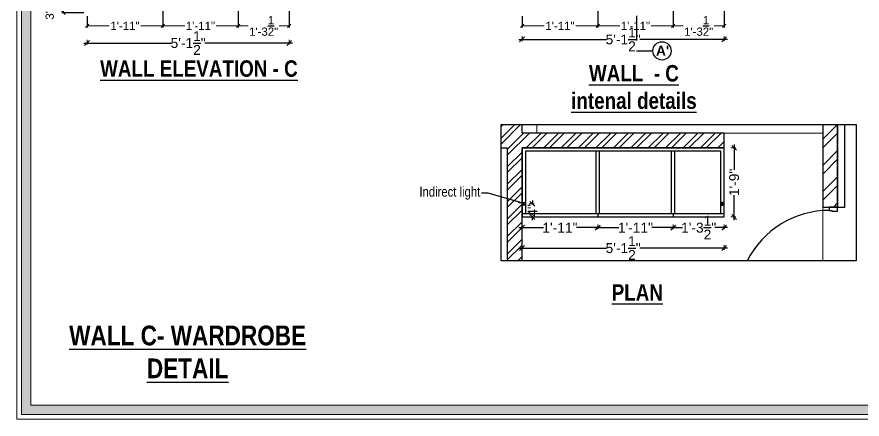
# Model space of a CAD drawing. Header units: millimetres. Extents: x 56222 to 3066687, y -650199 to -121287.
# Drawn here: x 137079.4 to 137336.6, y -182992.4 to -182870.1 of the extents above; entities that cross this region are included whole.
import ezdxf
from ezdxf import colors
from ezdxf.entities.mleader import LeaderData, LeaderLine
from ezdxf.math import Vec2, Vec3

# ---------------------------------------------------------------- set-up
doc = ezdxf.new("R2010")
doc.units = ezdxf.units.MM
doc.header["$MEASUREMENT"] = 0
doc.header["$PDMODE"] = 35
for name, pattern in [('00 . GROUND FLOOR$0$DASHED', [0.75, 0.5, -0.25]), ('DASHED2', [0.375, 0.25, -0.125]), ('DASHEDX2', [1.5, 1, -0.5])]:
    doc.linetypes.add(name, pattern=pattern)
doc.layers.get('Defpoints').update_dxf_attribs({"color": 220})
doc.layers.add('AR ELE-5', color=134, linetype='Continuous')
doc.layers.add('AR HATCH-7', color=7, linetype='Continuous')
for name, color, linetype, lineweight in [('DIM.', 250, 'Continuous', 13), ('dim05', 1, 'Continuous', 13), ('Dimension', 10, 'DASHEDX2', 20), ('FIRST FLOOR', 7, 'Continuous', 9), ('FIRST FLOOR_( PLine )_', 251, 'Continuous', 30), ('FURNITURE', 32, 'Continuous', 9), ('FURNITURE-1', 252, 'Continuous', 13), ('GROUND FLOOR', 7, 'Continuous', 9), ('Labelling', 1, 'Continuous', 25), ('Text', 7, 'Continuous', 15), ('wall', 7, 'Continuous', 30), ('XX~SLAB ( BEAM )~ ( DIM )', 7, 'Continuous', 9)]:
    doc.layers.add(name, color=color, linetype=linetype, lineweight=lineweight)
doc.styles.add('Arial', font='arial.ttf')
doc.styles.get("Standard").update_dxf_attribs({"font": 'arial.ttf', "height": 6})
doc.styles.add('style4', font='ARIALN.TTF')
doc.dimstyles.new('Archana', dxfattribs={"dimtxt": 3, "dimasz": 1.5, "dimexe": 0.5, "dimexo": 0.5, "dimgap": 0, "dimtad": 0, "dimzin": 0, "dimdsep": 46, "dimlunit": 4, "dimtxsty": 'Arial', "dimblk": 'OBLIQUE', "dimcen": 0, "dimdle": 1, "dimclrd": 1, "dimclre": 1, "dimclrt": 5, "dimadec": 0, "dimazin": 0, "dimtfac": 1, "dimtofl": 0, "dimtmove": 1, "dimatfit": 3, "dimfxl": 1, "dimfxlon": 1, "dimtolj": 1, "dimtzin": 0, "dimlwd": 25, "dimlwe": -1, "dimarcsym": 0})
doc.dimstyles.new('ISO-25', dxfattribs={"dimtxt": 2.5, "dimasz": 1, "dimexe": 0.5, "dimexo": 1, "dimtad": 0, "dimdec": 1, "dimlunit": 4, "dimtxsty": 'Standard', "dimblk": 'OBLIQUE', "dimcen": 2.5, "dimclrd": 1, "dimclre": 1, "dimclrt": 5, "dimadec": 0, "dimazin": 0, "dimtfac": 1, "dimtdec": 1, "dimtmove": 0, "dimatfit": 3, "dimfxl": 1, "dimlwd": -1, "dimarcsym": 0})

# ---------------------------------------------------------------- blocks, each defined once
blk = doc.blocks.new('_Oblique')
at = {"layer": 'wall', "color": 0, "lineweight": -2}
blk.add_line((-0.5, -0.5), (0.5, 0.5), dxfattribs=at)
blk = doc.blocks.new('*D658')
at = {"layer": 'Defpoints', "color": 0, "lineweight": 30, "transparency": 16777216}
for p in [(137123.75, -182865.85), (137100.74, -182868.85), (137123.75, -182872.85)]:
    blk.add_point(p, dxfattribs=at)
at = {"layer": 'dim05', "color": 1, "linetype": 'Continuous', "lineweight": -2, "transparency": 16777216}
for p, q in [((137123.75, -182866.85), (137123.75, -182873.35)), ((137100.74, -182869.85), (137100.74, -182873.35))]:
    blk.add_line(p, q, dxfattribs=at)
at = {"layer": 'dim05', "color": 1, "linetype": 'Continuous', "transparency": 16777216}
for p, q in [((137100.74, -182872.85), (137107.44, -182872.85)), ((137123.75, -182872.85), (137117.04, -182872.85))]:
    blk.add_line(p, q, dxfattribs=at)
at = {"layer": 'dim05', "color": 1, "transparency": 16777216, "rotation": 180}
blk.add_blockref('_Oblique', (137100.74, -182872.85), dxfattribs=at)
at = {"layer": 'dim05', "color": 1, "transparency": 16777216}
blk.add_blockref('_Oblique', (137123.75, -182872.85), dxfattribs=at)
at = {"layer": 'dim05', "color": 5, "lineweight": 25, "transparency": 16777216, "insert": (137112.24, -182872.85), "char_height": 2.5, "attachment_point": 5, "style": 'Arial'}
blk.add_mtext('1\'-11"', dxfattribs=at)
blk = doc.blocks.new('*D659')
at = {"layer": 'Defpoints', "color": 0, "lineweight": 30, "transparency": 16777216}
for p in [(137123.75, -182865.85), (137146.71, -182865.85), (137146.71, -182872.85)]:
    blk.add_point(p, dxfattribs=at)
at = {"layer": 'dim05', "color": 1, "linetype": 'Continuous', "lineweight": -2, "transparency": 16777216}
for p, q in [((137123.75, -182866.85), (137123.75, -182873.35)), ((137146.71, -182866.85), (137146.71, -182873.35))]:
    blk.add_line(p, q, dxfattribs=at)
at = {"layer": 'dim05', "color": 1, "linetype": 'Continuous', "transparency": 16777216}
for p, q in [((137123.75, -182872.85), (137130.43, -182872.85)), ((137146.71, -182872.85), (137140.03, -182872.85))]:
    blk.add_line(p, q, dxfattribs=at)
at = {"layer": 'dim05', "color": 1, "transparency": 16777216, "rotation": 180}
blk.add_blockref('_Oblique', (137123.75, -182872.85), dxfattribs=at)
at = {"layer": 'dim05', "color": 1, "transparency": 16777216}
blk.add_blockref('_Oblique', (137146.71, -182872.85), dxfattribs=at)
at = {"layer": 'dim05', "color": 5, "lineweight": 25, "transparency": 16777216, "insert": (137135.23, -182872.85), "char_height": 2.5, "attachment_point": 5, "style": 'Arial'}
blk.add_mtext('1\'-11"', dxfattribs=at)
blk = doc.blocks.new('*D660')
at = {"layer": 'Defpoints', "color": 0, "lineweight": 30, "transparency": 16777216}
for p in [(137146.71, -182865.85), (137162.24, -182865.85), (137162.24, -182872.85)]:
    blk.add_point(p, dxfattribs=at)
at = {"layer": 'dim05', "color": 1, "linetype": 'Continuous', "lineweight": -2, "transparency": 16777216}
for p, q in [((137146.71, -182866.85), (137146.71, -182873.35)), ((137162.24, -182866.85), (137162.24, -182873.35))]:
    blk.add_line(p, q, dxfattribs=at)
at = {"layer": 'dim05', "color": 1, "linetype": 'Continuous', "transparency": 16777216}
for p, q in [((137146.71, -182872.85), (137149.73, -182872.85)), ((137162.24, -182872.85), (137159.21, -182872.85))]:
    blk.add_line(p, q, dxfattribs=at)
at = {"layer": 'dim05', "color": 1, "transparency": 16777216, "rotation": 180}
blk.add_blockref('_Oblique', (137146.71, -182872.85), dxfattribs=at)
at = {"layer": 'dim05', "color": 1, "transparency": 16777216}
blk.add_blockref('_Oblique', (137162.24, -182872.85), dxfattribs=at)
at = {"layer": 'dim05', "color": 5, "lineweight": 25, "transparency": 16777216, "insert": (137154.47, -182872.85), "char_height": 2.5, "attachment_point": 5, "style": 'Arial'}
blk.add_mtext('1\'-3{\\H1x;\\S1/2;}"', dxfattribs=at)
blk = doc.blocks.new('*D661')
at = {"layer": 'Defpoints', "color": 0, "lineweight": 30, "transparency": 16777216}
for p in [(137093.59, -182865.85), (137100.74, -182865.85), (137100.74, -182868.85)]:
    blk.add_point(p, dxfattribs=at)
at = {"layer": 'dim05', "color": 1, "linetype": 'Continuous', "transparency": 16777216}
for p, q in [((137093.59, -182867.35), (137089.36, -182866.04)), ((137089.36, -182866.04), (137089.36, -182867.29)), ((137093.59, -182868.85), (137093.59, -182865.85))]:
    blk.add_line(p, q, dxfattribs=at)
at = {"layer": 'dim05', "color": 1, "linetype": 'Continuous', "lineweight": -2, "transparency": 16777216}
for p, q in [((137099.74, -182865.85), (137093.09, -182865.85)), ((137099.74, -182868.85), (137093.09, -182868.85))]:
    blk.add_line(p, q, dxfattribs=at)
at = {"layer": 'dim05', "color": 1, "transparency": 16777216}
for p, rotation in [((137093.59, -182865.85), 90), ((137093.59, -182868.85), 270)]:
    blk.add_blockref('_Oblique', p, dxfattribs=dict(at, rotation=rotation))
at = {"layer": 'dim05', "color": 5, "lineweight": 25, "transparency": 16777216, "insert": (137089.36, -182869.35), "char_height": 2.5, "attachment_point": 5, "rotation": 90, "style": 'Arial'}
blk.add_mtext('3"', dxfattribs=at)
blk = doc.blocks.new('*D665')
at = {"layer": 'Defpoints', "color": 0, "lineweight": 30, "transparency": 16777216}
for p in [(137256.14, -182865.85), (137233.13, -182868.85), (137256.14, -182872.85)]:
    blk.add_point(p, dxfattribs=at)
at = {"layer": 'dim05', "color": 1, "linetype": 'Continuous', "lineweight": -2, "transparency": 16777216}
for p, q in [((137256.14, -182866.85), (137256.14, -182873.35)), ((137233.13, -182869.85), (137233.13, -182873.35))]:
    blk.add_line(p, q, dxfattribs=at)
at = {"layer": 'dim05', "color": 1, "linetype": 'Continuous', "transparency": 16777216}
for p, q in [((137233.13, -182872.85), (137239.83, -182872.85)), ((137256.14, -182872.85), (137249.43, -182872.85))]:
    blk.add_line(p, q, dxfattribs=at)
at = {"layer": 'dim05', "color": 1, "transparency": 16777216, "rotation": 180}
blk.add_blockref('_Oblique', (137233.13, -182872.85), dxfattribs=at)
at = {"layer": 'dim05', "color": 1, "transparency": 16777216}
blk.add_blockref('_Oblique', (137256.14, -182872.85), dxfattribs=at)
at = {"layer": 'dim05', "color": 5, "lineweight": 25, "transparency": 16777216, "insert": (137244.63, -182872.85), "char_height": 2.5, "attachment_point": 5, "style": 'Arial'}
blk.add_mtext('1\'-11"', dxfattribs=at)
blk = doc.blocks.new('*D666')
at = {"layer": 'Defpoints', "color": 0, "lineweight": 30, "transparency": 16777216}
for p in [(137256.14, -182865.85), (137279.1, -182865.85), (137279.1, -182872.85)]:
    blk.add_point(p, dxfattribs=at)
at = {"layer": 'dim05', "color": 1, "linetype": 'Continuous', "lineweight": -2, "transparency": 16777216}
for p, q in [((137256.14, -182866.85), (137256.14, -182873.35)), ((137279.1, -182866.85), (137279.1, -182873.35))]:
    blk.add_line(p, q, dxfattribs=at)
at = {"layer": 'dim05', "color": 1, "linetype": 'Continuous', "transparency": 16777216}
for p, q in [((137256.14, -182872.85), (137262.82, -182872.85)), ((137279.1, -182872.85), (137272.42, -182872.85))]:
    blk.add_line(p, q, dxfattribs=at)
at = {"layer": 'dim05', "color": 1, "transparency": 16777216, "rotation": 180}
blk.add_blockref('_Oblique', (137256.14, -182872.85), dxfattribs=at)
at = {"layer": 'dim05', "color": 1, "transparency": 16777216}
blk.add_blockref('_Oblique', (137279.1, -182872.85), dxfattribs=at)
at = {"layer": 'dim05', "color": 5, "lineweight": 25, "transparency": 16777216, "insert": (137267.62, -182872.85), "char_height": 2.5, "attachment_point": 5, "style": 'Arial'}
blk.add_mtext('1\'-11"', dxfattribs=at)
blk = doc.blocks.new('*D667')
at = {"layer": 'Defpoints', "color": 0, "lineweight": 30, "transparency": 16777216}
for p in [(137279.1, -182865.85), (137294.63, -182865.85), (137294.63, -182872.85)]:
    blk.add_point(p, dxfattribs=at)
at = {"layer": 'dim05', "color": 1, "linetype": 'Continuous', "lineweight": -2, "transparency": 16777216}
for p, q in [((137279.1, -182866.85), (137279.1, -182873.35)), ((137294.63, -182866.85), (137294.63, -182873.35))]:
    blk.add_line(p, q, dxfattribs=at)
at = {"layer": 'dim05', "color": 1, "linetype": 'Continuous', "transparency": 16777216}
for p, q in [((137279.1, -182872.85), (137282.12, -182872.85)), ((137294.63, -182872.85), (137291.61, -182872.85))]:
    blk.add_line(p, q, dxfattribs=at)
at = {"layer": 'dim05', "color": 1, "transparency": 16777216, "rotation": 180}
blk.add_blockref('_Oblique', (137279.1, -182872.85), dxfattribs=at)
at = {"layer": 'dim05', "color": 1, "transparency": 16777216}
blk.add_blockref('_Oblique', (137294.63, -182872.85), dxfattribs=at)
at = {"layer": 'dim05', "color": 5, "lineweight": 25, "transparency": 16777216, "insert": (137286.86, -182872.85), "char_height": 2.5, "attachment_point": 5, "style": 'Arial'}
blk.add_mtext('1\'-3{\\H1x;\\S1/2;}"', dxfattribs=at)
blk = doc.blocks.new('*D679')
at = {"layer": 'Defpoints', "color": 0, "lineweight": 30, "transparency": 16777216}
for p in [(137294.63, -182865.85), (137233.13, -182868.85), (137294.63, -182876.96)]:
    blk.add_point(p, dxfattribs=at)
at = {"layer": 'GROUND FLOOR', "color": 1, "lineweight": 25, "transparency": 16777216}
for p, q in [((137232.13, -182876.96), (137258.8, -182876.96)), ((137295.63, -182876.96), (137268.96, -182876.96))]:
    blk.add_line(p, q, dxfattribs=at)
at = {"layer": 'GROUND FLOOR', "color": 1, "transparency": 16777216}
for p, q in [((137233.13, -182875.96), (137233.13, -182877.46)), ((137294.63, -182875.96), (137294.63, -182877.46))]:
    blk.add_line(p, q, dxfattribs=at)
at = {"layer": 'GROUND FLOOR', "color": 1, "lineweight": 25, "transparency": 16777216, "xscale": 1.5, "yscale": 1.5, "zscale": 1.5, "rotation": 180}
blk.add_blockref('_Oblique', (137233.13, -182876.96), dxfattribs=at)
at = {"layer": 'GROUND FLOOR', "color": 1, "lineweight": 25, "transparency": 16777216, "xscale": 1.5, "yscale": 1.5, "zscale": 1.5}
blk.add_blockref('_Oblique', (137294.63, -182876.96), dxfattribs=at)
at = {"layer": 'GROUND FLOOR', "color": 5, "lineweight": 30, "transparency": 16777216, "insert": (137263.88, -182876.96), "char_height": 3, "attachment_point": 5, "style": 'Arial'}
blk.add_mtext('\\A1;5\'-1{\\H1x;\\S1/2;}"', dxfattribs=at)
blk = doc.blocks.new('*D742')
at = {"layer": 'Defpoints', "color": 0, "lineweight": 30, "transparency": 16777216}
for p in [(137279.1, -182930.92), (137294.63, -182930.92), (137279.1, -182934.18)]:
    blk.add_point(p, dxfattribs=at)
at = {"layer": 'FURNITURE', "color": 1, "transparency": 16777216}
for p, q in [((137279.1, -182933.18), (137279.1, -182934.68)), ((137294.63, -182933.18), (137294.63, -182934.68))]:
    blk.add_line(p, q, dxfattribs=at)
at = {"layer": 'FURNITURE', "color": 1, "lineweight": 25, "transparency": 16777216}
for p, q in [((137278.1, -182934.18), (137281.92, -182934.18)), ((137295.63, -182934.18), (137291.8, -182934.18))]:
    blk.add_line(p, q, dxfattribs=at)
at = {"layer": 'FURNITURE', "color": 1, "lineweight": 25, "transparency": 16777216, "xscale": 1.5, "yscale": 1.5, "zscale": 1.5, "rotation": 180}
blk.add_blockref('_Oblique', (137279.1, -182934.18), dxfattribs=at)
at = {"layer": 'FURNITURE', "color": 1, "lineweight": 25, "transparency": 16777216, "xscale": 1.5, "yscale": 1.5, "zscale": 1.5}
blk.add_blockref('_Oblique', (137294.63, -182934.18), dxfattribs=at)
at = {"layer": 'FURNITURE', "color": 5, "lineweight": 30, "transparency": 16777216, "insert": (137286.86, -182934.18), "char_height": 3, "attachment_point": 5, "style": 'Arial'}
blk.add_mtext('\\A1;1\'-3{\\H1x;\\S1/2;}"', dxfattribs=at)
blk = doc.blocks.new('*D743')
at = {"layer": 'Defpoints', "color": 0, "lineweight": 30, "transparency": 16777216}
for p in [(137256.14, -182930.92), (137279.1, -182930.92), (137256.14, -182934.18)]:
    blk.add_point(p, dxfattribs=at)
at = {"layer": 'FURNITURE', "color": 1, "transparency": 16777216}
for p, q in [((137256.14, -182933.18), (137256.14, -182934.68)), ((137279.1, -182933.18), (137279.1, -182934.68))]:
    blk.add_line(p, q, dxfattribs=at)
at = {"layer": 'FURNITURE', "color": 1, "lineweight": 25, "transparency": 16777216}
for p, q in [((137255.14, -182934.18), (137262.61, -182934.18)), ((137280.1, -182934.18), (137272.63, -182934.18))]:
    blk.add_line(p, q, dxfattribs=at)
at = {"layer": 'FURNITURE', "color": 1, "lineweight": 25, "transparency": 16777216, "xscale": 1.5, "yscale": 1.5, "zscale": 1.5, "rotation": 180}
blk.add_blockref('_Oblique', (137256.14, -182934.18), dxfattribs=at)
at = {"layer": 'FURNITURE', "color": 1, "lineweight": 25, "transparency": 16777216, "xscale": 1.5, "yscale": 1.5, "zscale": 1.5}
blk.add_blockref('_Oblique', (137279.1, -182934.18), dxfattribs=at)
at = {"layer": 'FURNITURE', "color": 5, "lineweight": 30, "transparency": 16777216, "insert": (137267.62, -182934.18), "char_height": 3, "attachment_point": 5, "style": 'Arial'}
blk.add_mtext('\\A1;1\'-11"', dxfattribs=at)
blk = doc.blocks.new('*D744')
at = {"layer": 'Defpoints', "color": 0, "lineweight": 30, "transparency": 16777216}
for p in [(137233.13, -182930.92), (137256.14, -182930.92), (137233.13, -182934.18)]:
    blk.add_point(p, dxfattribs=at)
at = {"layer": 'FURNITURE', "color": 1, "transparency": 16777216}
for p, q in [((137233.13, -182933.18), (137233.13, -182934.68)), ((137256.14, -182933.18), (137256.14, -182934.68))]:
    blk.add_line(p, q, dxfattribs=at)
at = {"layer": 'FURNITURE', "color": 1, "lineweight": 25, "transparency": 16777216}
for p, q in [((137232.13, -182934.18), (137239.62, -182934.18)), ((137257.14, -182934.18), (137249.64, -182934.18))]:
    blk.add_line(p, q, dxfattribs=at)
at = {"layer": 'FURNITURE', "color": 1, "lineweight": 25, "transparency": 16777216, "xscale": 1.5, "yscale": 1.5, "zscale": 1.5, "rotation": 180}
blk.add_blockref('_Oblique', (137233.13, -182934.18), dxfattribs=at)
at = {"layer": 'FURNITURE', "color": 1, "lineweight": 25, "transparency": 16777216, "xscale": 1.5, "yscale": 1.5, "zscale": 1.5}
blk.add_blockref('_Oblique', (137256.14, -182934.18), dxfattribs=at)
at = {"layer": 'FURNITURE', "color": 5, "lineweight": 30, "transparency": 16777216, "insert": (137244.63, -182934.18), "char_height": 3, "attachment_point": 5, "style": 'Arial'}
blk.add_mtext('\\A1;1\'-11"', dxfattribs=at)
blk = doc.blocks.new('*D749')
at = {"layer": 'Defpoints', "color": 0, "lineweight": 30, "transparency": 16777216}
for p in [(137100.74, -182868.85), (137162.24, -182868.85), (137162.24, -182878.04)]:
    blk.add_point(p, dxfattribs=at)
at = {"layer": 'GROUND FLOOR', "color": 1, "transparency": 16777216}
for p, q in [((137100.74, -182877.04), (137100.74, -182878.54)), ((137162.24, -182877.04), (137162.24, -182878.54))]:
    blk.add_line(p, q, dxfattribs=at)
at = {"layer": 'GROUND FLOOR', "color": 1, "lineweight": 25, "transparency": 16777216}
for p, q in [((137099.74, -182878.04), (137126.4, -182878.04)), ((137163.24, -182878.04), (137136.57, -182878.04))]:
    blk.add_line(p, q, dxfattribs=at)
at = {"layer": 'GROUND FLOOR', "color": 1, "lineweight": 25, "transparency": 16777216, "xscale": 1.5, "yscale": 1.5, "zscale": 1.5, "rotation": 180}
blk.add_blockref('_Oblique', (137100.74, -182878.04), dxfattribs=at)
at = {"layer": 'GROUND FLOOR', "color": 1, "lineweight": 25, "transparency": 16777216, "xscale": 1.5, "yscale": 1.5, "zscale": 1.5}
blk.add_blockref('_Oblique', (137162.24, -182878.04), dxfattribs=at)
at = {"layer": 'GROUND FLOOR', "color": 5, "lineweight": 30, "transparency": 16777216, "insert": (137131.49, -182878.04), "char_height": 3, "attachment_point": 5, "style": 'Arial'}
blk.add_mtext('\\A1;5\'-1{\\H1x;\\S1/2;}"', dxfattribs=at)
blk = doc.blocks.new('*D750')
at = {"layer": 'Defpoints', "color": 0, "lineweight": 30, "transparency": 16777216}
for p in [(137233.13, -182930.92), (137294.63, -182930.92), (137294.63, -182940.38)]:
    blk.add_point(p, dxfattribs=at)
at = {"layer": 'GROUND FLOOR', "color": 1, "lineweight": 25, "transparency": 16777216}
for p, q in [((137232.13, -182940.38), (137258.8, -182940.38)), ((137295.63, -182940.38), (137268.96, -182940.38))]:
    blk.add_line(p, q, dxfattribs=at)
at = {"layer": 'GROUND FLOOR', "color": 1, "transparency": 16777216}
for p, q in [((137233.13, -182939.38), (137233.13, -182940.88)), ((137294.63, -182939.38), (137294.63, -182940.88))]:
    blk.add_line(p, q, dxfattribs=at)
at = {"layer": 'GROUND FLOOR', "color": 1, "lineweight": 25, "transparency": 16777216, "xscale": 1.5, "yscale": 1.5, "zscale": 1.5, "rotation": 180}
blk.add_blockref('_Oblique', (137233.13, -182940.38), dxfattribs=at)
at = {"layer": 'GROUND FLOOR', "color": 1, "lineweight": 25, "transparency": 16777216, "xscale": 1.5, "yscale": 1.5, "zscale": 1.5}
blk.add_blockref('_Oblique', (137294.63, -182940.38), dxfattribs=at)
at = {"layer": 'GROUND FLOOR', "color": 5, "lineweight": 30, "transparency": 16777216, "insert": (137263.88, -182940.38), "char_height": 3, "attachment_point": 5, "style": 'Arial'}
blk.add_mtext('\\A1;5\'-1{\\H1x;\\S1/2;}"', dxfattribs=at)
blk = doc.blocks.new('*D751')
at = {"layer": 'Defpoints', "color": 0, "lineweight": 30, "transparency": 16777216}
for p in [(137294.63, -182909.92), (137297.67, -182909.92), (137294.63, -182930.92)]:
    blk.add_point(p, dxfattribs=at)
at = {"layer": 'GROUND FLOOR', "color": 1, "transparency": 16777216}
for p, q in [((137296.67, -182909.92), (137298.17, -182909.92)), ((137296.67, -182930.92), (137298.17, -182930.92))]:
    blk.add_line(p, q, dxfattribs=at)
at = {"layer": 'GROUND FLOOR', "color": 1, "lineweight": 25, "transparency": 16777216}
for p, q in [((137297.67, -182908.92), (137297.67, -182916.57)), ((137297.67, -182931.92), (137297.67, -182924.26))]:
    blk.add_line(p, q, dxfattribs=at)
at = {"layer": 'GROUND FLOOR', "color": 1, "lineweight": 25, "transparency": 16777216, "xscale": 1.5, "yscale": 1.5, "zscale": 1.5}
for p, rotation in [((137297.67, -182909.92), 90), ((137297.67, -182930.92), 270)]:
    blk.add_blockref('_Oblique', p, dxfattribs=dict(at, rotation=rotation))
at = {"layer": 'GROUND FLOOR', "color": 5, "lineweight": 30, "transparency": 16777216, "insert": (137297.67, -182920.42), "char_height": 3, "attachment_point": 5, "rotation": 90, "style": 'Arial'}
blk.add_mtext('\\A1;1\'-9"', dxfattribs=at)
blk = doc.blocks.new('*D884')
at = {"layer": 'Defpoints', "color": 0, "lineweight": 30, "transparency": 16777216}
for p in [(137234.13, -182926.94), (137236.27, -182926.94), (137234.94, -182930.92)]:
    blk.add_point(p, dxfattribs=at)
at = {"layer": 'FURNITURE', "color": 1, "lineweight": 25, "transparency": 16777216}
for p, q in [((137236.27, -182925.94), (137236.27, -182927.14)), ((137236.27, -182931.92), (137236.27, -182930.71))]:
    blk.add_line(p, q, dxfattribs=at)
at = {"layer": 'FURNITURE', "color": 1, "transparency": 16777216}
for p, q in [((137235.27, -182926.94), (137236.77, -182926.94)), ((137235.44, -182930.92), (137236.77, -182930.92))]:
    blk.add_line(p, q, dxfattribs=at)
at = {"layer": 'FURNITURE', "color": 1, "lineweight": 25, "transparency": 16777216, "xscale": 1.5, "yscale": 1.5, "zscale": 1.5}
for p, rotation in [((137236.27, -182926.94), 90), ((137236.27, -182930.92), 270)]:
    blk.add_blockref('_Oblique', p, dxfattribs=dict(at, rotation=rotation))
at = {"layer": 'FURNITURE', "color": 5, "lineweight": 30, "transparency": 16777216, "insert": (137236.27, -182928.93), "char_height": 3, "attachment_point": 5, "rotation": 90, "style": 'Arial'}
blk.add_mtext('\\A1;4"', dxfattribs=at)

msp = doc.modelspace()

# ---------------------------------------------------------------- hatches: boundary and pattern name
at = {"layer": 'AR HATCH-7', "lineweight": 15, "true_color": 0x939598}
h = msp.add_hatch(dxfattribs=at)
h.set_pattern_fill('ANSI32', color=252, scale=10)
h.set_pattern_definition([(45, (-692.3864, 1110.7923), (-2.65165043, 2.65165043), []), (45, (-690.6186, 1110.7923), (-2.65165043, 2.65165043), [])])
h.paths.add_polyline_path([(137294.628, -182905.415), (137233.128, -182905.415), (137233.128, -182902.83), (137226.709, -182902.83), (137226.709, -182909.915), (137228.628, -182909.915), (137228.628, -182944.274), (137233.128, -182944.274), (137233.128, -182909.915), (137294.628, -182909.915)])
at = {"layer": 'AR HATCH-7', "lineweight": 25, "true_color": 0x939598}
h = msp.add_hatch(dxfattribs=at)
h.set_pattern_fill('ANSI32', color=252, scale=15, angle=180)
h.set_pattern_definition([(225, (-45926.059, -318979.803), (3.97747564, -3.97747564), []), (225, (-45928.7105, -318979.803), (3.97747564, -3.97747564), [])])
h.paths.add_polyline_path([(137324.628, -182902.83), (137324.628, -182927.915), (137329.128, -182927.915), (137329.128, -182902.83)])
at = {"layer": 'Dimension', "linetype": 'Continuous', "true_color": 0xd39e00}
h = msp.add_hatch(color=42, dxfattribs=at)
h.paths.add_polyline_path([(137080.766, -182710.705), (137080.766, -182990.984), (137478.959, -182990.984), (137478.959, -182710.705)])
h.paths.add_polyline_path([(137083.561, -182713.5), (137476.165, -182713.5), (137476.165, -182988.189), (137083.561, -182988.189)], flags=16)

# ---------------------------------------------------------------- linework, layer by layer
msp.add_lwpolyline([(137326.628, -182927.915), (137326.628, -182928.915), (137327.378, -182928.915), (137327.378, -182929.165), (137329.128, -182929.165), (137329.128, -182927.915)], close=True)
at = {"layer": 'AR ELE-5', "linetype": 'ByBlock', "ltscale": 15}
msp.add_arc((137326.645, -182956.956), 28.041, 90.03474, 153.11087, dxfattribs=at)
at = {"layer": 'Dimension', "color": 42, "linetype": 'Continuous', "true_color": 0xd39e00}
for points in [[(137079.369, -182709.308), (137480.357, -182709.308), (137480.357, -182992.381), (137079.369, -182992.381)], [(137080.766, -182710.705), (137478.959, -182710.705), (137478.959, -182990.984), (137080.766, -182990.984)], [(137083.561, -182713.5), (137476.165, -182713.5), (137476.165, -182988.189), (137083.561, -182988.189)]]:
    msp.add_lwpolyline(points, close=True, dxfattribs=at)
at = {"layer": 'FIRST FLOOR'}
for p, q in [((137233.128, -182905.415), (137233.128, -182902.83)), ((137324.628, -182944.274), (137324.628, -182902.83)), ((137329.128, -182927.915), (137329.128, -182902.83)), ((137233.128, -182905.415), (137324.628, -182905.415)), ((137294.628, -182909.915), (137294.628, -182905.415)), ((137226.709, -182909.915), (137228.628, -182909.915)), ((137228.628, -182909.915), (137228.628, -182944.274)), ((137233.128, -182909.915), (137294.628, -182909.915)), ((137233.128, -182909.915), (137233.128, -182944.274)), ((137324.628, -182927.915), (137329.128, -182927.915))]:
    msp.add_line(p, q, dxfattribs=at)
at = {"layer": 'FIRST FLOOR_( PLine )_'}
for p, q in [((137233.128, -182905.415), (137233.128, -182902.83)), ((137294.628, -182905.415), (137233.128, -182905.415)), ((137294.628, -182909.915), (137294.628, -182905.415)), ((137226.709, -182909.915), (137228.628, -182909.915)), ((137228.628, -182909.915), (137228.628, -182944.274)), ((137233.128, -182944.274), (137233.128, -182909.915)), ((137233.128, -182909.915), (137294.628, -182909.915))]:
    msp.add_line(p, q, dxfattribs=at)
msp.add_lwpolyline([(137324.628, -182902.83), (137324.628, -182927.915), (137329.128, -182927.915), (137329.128, -182902.83)], dxfattribs=at)
at = {"layer": 'FURNITURE', "lineweight": 30}
for p, q in [((137234.128, -182910.915), (137234.128, -182929.915)), ((137293.628, -182910.915), (137234.128, -182910.915)), ((137255.638, -182929.915), (137255.638, -182910.915)), ((137256.638, -182929.915), (137256.638, -182910.915)), ((137278.601, -182929.915), (137278.601, -182910.915)), ((137279.601, -182929.915), (137279.601, -182910.915)), ((137293.628, -182929.915), (137293.628, -182910.915)), ((137233.128, -182929.915), (137294.628, -182929.915)), ((137256.138, -182929.915), (137256.138, -182930.915)), ((137279.101, -182929.915), (137279.101, -182930.915))]:
    msp.add_line(p, q, dxfattribs=at)
at = {"layer": 'FURNITURE'}
msp.add_lwpolyline([(137237.628, -182902.83), (137237.628, -182905.321), (137233.128, -182905.321), (137233.128, -182902.83)], dxfattribs=at)
at = {"layer": 'FURNITURE', "lineweight": 30}
msp.add_lwpolyline([(137329.128, -182902.83), (137329.128, -182927.915), (137331.378, -182927.915), (137331.378, -182902.83)], dxfattribs=at)
for points in [[(137233.128, -182909.915), (137233.128, -182930.915), (137294.628, -182930.915), (137294.628, -182909.915)], [(137234.128, -182927.378), (137233.487, -182927.378), (137233.487, -182926.485), (137234.128, -182926.485)], [(137293.628, -182927.378), (137294.268, -182927.378), (137294.268, -182926.485), (137293.628, -182926.485)]]:
    msp.add_lwpolyline(points, close=True, dxfattribs=at)
at = {"layer": 'FURNITURE', "color": 3, "linetype": 'DASHED2', "lineweight": 30}
for points in [[(137234.128, -182927.263), (137233.594, -182927.263), (137233.594, -182926.61), (137234.128, -182926.61)], [(137293.628, -182927.263), (137294.161, -182927.263), (137294.161, -182926.61), (137293.628, -182926.61)]]:
    msp.add_lwpolyline(points, close=True, dxfattribs=at)
at = {"layer": 'FURNITURE-1', "color": 252, "linetype": '00 . GROUND FLOOR$0$DASHED', "lineweight": 25, "ltscale": 15, "true_color": 0x939598}
msp.add_lwpolyline([(137272.92, -182734.782), (137267.934, -182734.782), (137267.961, -182880.426), (137272.92, -182880.426)], dxfattribs=at)
at = {"layer": 'FURNITURE-1', "color": 1, "linetype": 'ByBlock', "lineweight": 30}
msp.add_circle((137275.705, -182880.426), 2.785, dxfattribs=at)
at = {"layer": 'XX~SLAB ( BEAM )~ ( DIM )', "color": 252, "lineweight": 25, "true_color": 0x939598}
msp.add_lwpolyline([(137226.709, -182902.83), (137334.803, -182902.83), (137334.803, -182944.274), (137226.709, -182944.274)], close=True, dxfattribs=at)

# ---------------------------------------------------------------- texts
at = {"layer": 'DIM.', "color": 1, "insert": (137273.868, -182878.888, -2.248), "char_height": 3, "attachment_point": 1}
msp.add_mtext_dynamic_manual_height_columns("{\\fArial|b1|i0|c0|p34;A'}", width=81.87572, gutter_width=1.128, heights=[0], dxfattribs=at)
at = {"layer": 'Labelling', "color": 251, "true_color": 0x636466, "attachment_point": 5, "style": 'style4'}
for s, insert, char_height in [('{\\fArial Narrow|b1|i0|c0|p34;\\LWALL ELEVATION - C}', (137134.763, -182885.84), 5), ('{\\fArial Narrow|b1|i0|c0|p34;\\LWALL  - C\\Pintenal details}', (137267.155, -182891.443), 5), ('{\\fArial Narrow|b1|i0|c0|p34;\\LPLAN}', (137268.182, -182953.867), 5), ('{\\fArial Narrow|b1|i0|c0|p34;\\LWALL C- WARDROBE DETAIL}', (137131.335, -182971.96), 6)]:
    msp.add_mtext_dynamic_manual_height_columns(s, width=79.10806, gutter_width=1, heights=[0], dxfattribs=dict(at, insert=insert, char_height=char_height))

# ---------------------------------------------------------------- dimensions: what is measured, and where the dimension line sits
at = {"layer": 'dim05', "color": 27, "lineweight": 25, "true_color": 0x7d5120}
dim = msp.add_linear_dim(base=(137093.586, -182865.855), p1=(137100.736, -182868.855), p2=(137100.736, -182865.855), angle=90, dimstyle='ISO-25', override={"dimtxsty": 'Arial', "dimtmove": 1}, dxfattribs=at)
dim.commit()
dim.dimension.update_dxf_attribs({"geometry": '*D661', "text_midpoint": (137089.365, -182867.917), "dimtype": 160})
for base, p1, p2, picture, middle in [((137123.746, -182872.847), (137100.736, -182868.855), (137123.746, -182865.855), '*D658', (137112.241, -182872.847)), ((137146.709, -182872.847), (137123.746, -182865.855), (137146.709, -182865.855), '*D659', (137135.228, -182872.847)), ((137162.236, -182872.847), (137146.709, -182865.855), (137162.236, -182865.855), '*D660', (137154.472, -182872.847)), ((137256.138, -182872.847), (137233.128, -182868.855), (137256.138, -182865.855), '*D665', (137244.633, -182872.847)), ((137279.101, -182872.847), (137256.138, -182865.855), (137279.101, -182865.855), '*D666', (137267.62, -182872.847)), ((137294.628, -182872.847), (137279.101, -182865.855), (137294.628, -182865.855), '*D667', (137286.864, -182872.847))]:
    dim = msp.add_linear_dim(base=base, p1=p1, p2=p2, dimstyle='ISO-25', override={"dimtxsty": 'Arial'}, dxfattribs=at)
    dim.commit()
    dim.dimension.update_dxf_attribs({"geometry": picture, "text_midpoint": middle})
at = {"layer": 'FURNITURE', "lineweight": 30}
for base, p1, p2, angle, picture, middle in [((137236.268, -182926.936), (137234.935, -182930.915), (137234.128, -182926.936), 90, '*D884', (137236.268, -182928.926)), ((137233.128, -182934.18), (137256.138, -182930.915), (137233.128, -182930.915), 180, '*D744', (137244.633, -182934.18)), ((137256.138, -182934.18), (137279.101, -182930.915), (137256.138, -182930.915), 180, '*D743', (137267.62, -182934.18)), ((137279.101, -182934.18), (137294.628, -182930.915), (137279.101, -182930.915), 180, '*D742', (137286.864, -182934.18))]:
    dim = msp.add_linear_dim(base=base, p1=p1, p2=p2, angle=angle, dimstyle='Archana', dxfattribs=at)
    dim.commit()
    dim.dimension.update_dxf_attribs({"geometry": picture, "text_midpoint": middle})
at = {"layer": 'GROUND FLOOR', "lineweight": 30}
for base, p1, p2, picture, middle in [((137294.628, -182876.961), (137233.128, -182868.855), (137294.628, -182865.855), '*D679', (137263.878, -182876.961)), ((137162.236, -182878.04), (137100.736, -182868.855), (137162.236, -182868.855), '*D749', (137131.486, -182878.04)), ((137294.628, -182940.378), (137233.128, -182930.915), (137294.628, -182930.915), '*D750', (137263.878, -182940.378))]:
    dim = msp.add_linear_dim(base=base, p1=p1, p2=p2, dimstyle='Archana', dxfattribs=at)
    dim.commit()
    dim.dimension.update_dxf_attribs({"geometry": picture, "text_midpoint": middle})
dim = msp.add_linear_dim(base=(137297.667, -182909.915), p1=(137294.628, -182930.915), p2=(137294.628, -182909.915), angle=90, dimstyle='Archana', dxfattribs=at)
dim.commit()
dim.dimension.update_dxf_attribs({"geometry": '*D751', "text_midpoint": (137297.667, -182920.415)})

# ---------------------------------------------------------------- leaders
at = {"layer": 'Text', "color": 1, "lineweight": 0, "ltscale": 20}
ml = msp.add_multileader_mtext('Standard', dxfattribs=at)
ml.set_content('Indirect light', color=1, style='style4')
ml.set_leader_properties()
ml.build(insert=Vec2(0, 0))
ml.multileader.update_dxf_attribs({"dogleg_length": 2.025, "arrow_head_size": 2})
ctx = ml.context
ctx.base_point, ctx.char_height, ctx.arrow_head_size, ctx.landing_gap_size, ctx.plane_origin = Vec3(137201.815, -182923.695), 3, 2, 0.4, Vec3(137284.927, -182915.758)
ctx.text_align_type = 2
notes = []
notes.append((ctx, [(0, (1, 1, 0), (137222.824, -182923.695), (-1, 0), 2.025, [(0, [(137233.861, -182926.936)], 0, [])])]))
ctx.mtext.insert, ctx.mtext.alignment = Vec3(137220.399, -182921.754), 3
for ctx, leaders in notes:
    for number, flags, end, landing, length, lines in leaders:
        leader = LeaderData()
        leader.index, (leader.has_last_leader_line, leader.has_dogleg_vector, leader.attachment_direction) = number, flags
        leader.last_leader_point, leader.dogleg_vector, leader.dogleg_length = Vec3(end), Vec3(landing), length
        for number, points, colour, breaks in lines:
            line = LeaderLine()
            line.index, line.vertices, line.color, line.breaks = number, Vec3.list(points), colors.encode_raw_color(colour), breaks
            leader.lines.append(line)
        ctx.leaders.append(leader)

doc.saveas('drawing.dxf')
